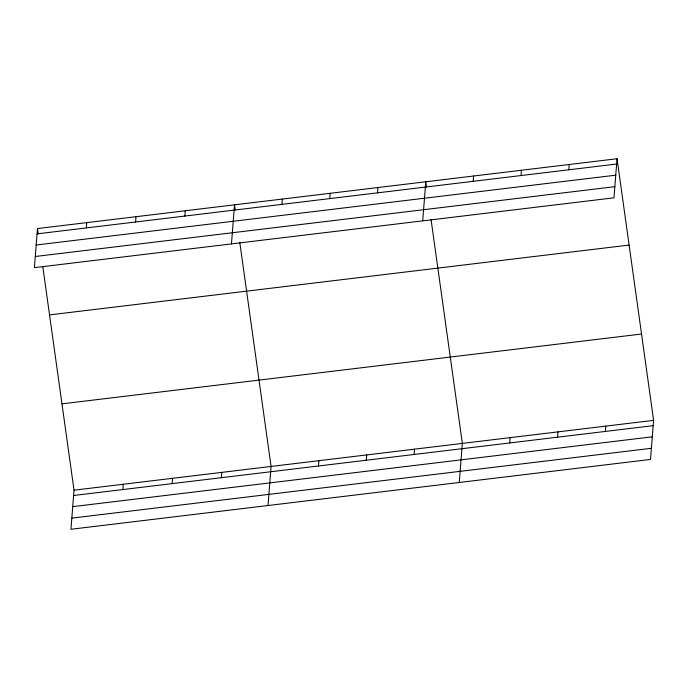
<?xml version="1.0" encoding="UTF-8"?>
<svg xmlns="http://www.w3.org/2000/svg" width="688" height="688" viewBox="0 0 688 688"><rect width="100%" height="100%" fill="white"/><g stroke="black" fill="none" stroke-linecap="round" stroke-linejoin="round"><path stroke-width="1.03" d="M37.479 228.562L34.4 267.641L613.971 197.817L617.05 158.73L37.479 228.562L38.21 233.825M86.318 227.934L86.74 222.62M42.768 266.462L74.029 490.183L70.95 529.27L650.521 459.438L653.6 420.359L617.05 158.73M135.588 222L136 216.686M122.877 489.555L123.29 484.249M184.848 216.058L185.27 210.752M172.138 483.621L172.559 478.315M231.452 243.905L234.531 204.818L235.27 210.081M221.398 477.687L221.82 472.381M281.925 204.362L282.347 199.056M268.01 505.525L271.081 466.447L239.828 242.718M329.741 198.608L330.163 193.294M318.475 465.991L318.897 460.685M377.557 192.846L377.979 187.532M366.291 460.229L366.713 454.923M422.716 220.857L425.786 181.77L426.526 187.041M414.107 454.467L414.529 449.161M473.189 181.322L473.602 176.016M459.266 482.486L462.345 443.399L431.084 219.678M521.005 175.56L521.418 170.254M509.739 442.952L510.152 437.637M568.813 169.798L569.234 164.492M557.555 437.19L557.968 431.875M605.371 431.428L605.784 426.121M37.057 233.868L616.629 164.036M36.18 245.014L615.751 175.182M35.277 256.495L614.848 186.672M49.536 314.898L629.107 245.066M61.963 403.847L641.534 334.024M74.029 490.183L653.6 420.359M73.607 495.498L653.179 425.666M72.73 506.643L652.301 436.811M71.827 518.124L651.398 448.292"/></g></svg>
